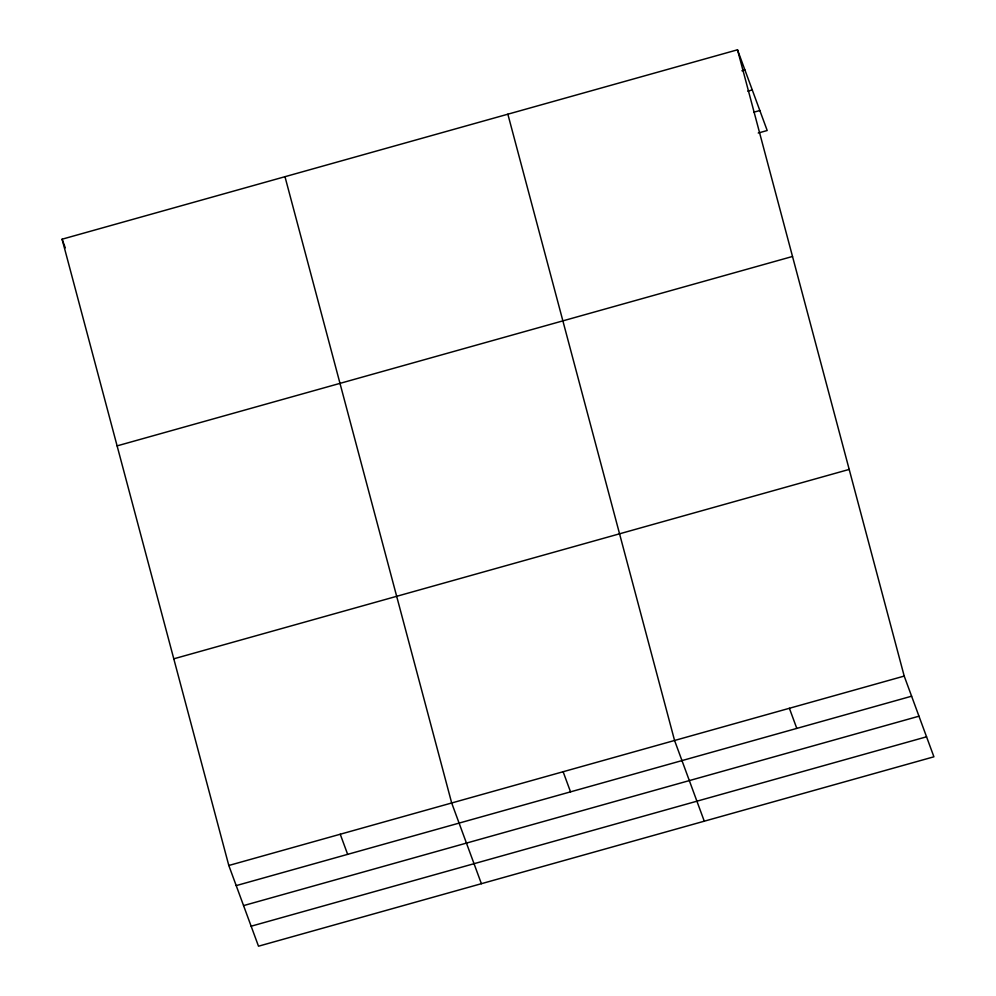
<?xml version="1.0" encoding="UTF-8"?>
<svg xmlns="http://www.w3.org/2000/svg" width="996" height="996" viewBox="0 0 996 996"><rect width="100%" height="100%" fill="white"/><g stroke="black" fill="none" stroke-linecap="round" stroke-linejoin="round"><path stroke-width="1.49" d="M737.501 49.8L904.206 676.085L933.912 756.798L258.499 946.2L228.806 865.487L62.088 239.202L737.501 49.8L767.194 130.513L758.242 133.028M741.92 70.766L744.908 69.932M747.784 91.171L752.254 89.926M753.872 112.199L759.836 110.519M117.105 445.872L792.517 256.47M173.79 658.817L849.19 469.415M228.806 865.487L904.206 676.085M236.214 885.606L911.614 696.204M243.572 905.601L918.972 716.199M251.141 926.205L926.554 736.803M789.392 708.281L796.8 728.412M704.272 821.19L674.566 740.476L507.86 114.191M563.126 771.726L570.534 791.857M481.392 883.701L451.686 802.988L284.981 176.703M340.246 834.237L347.654 854.356M62.088 239.202L65.263 247.83"/></g></svg>
